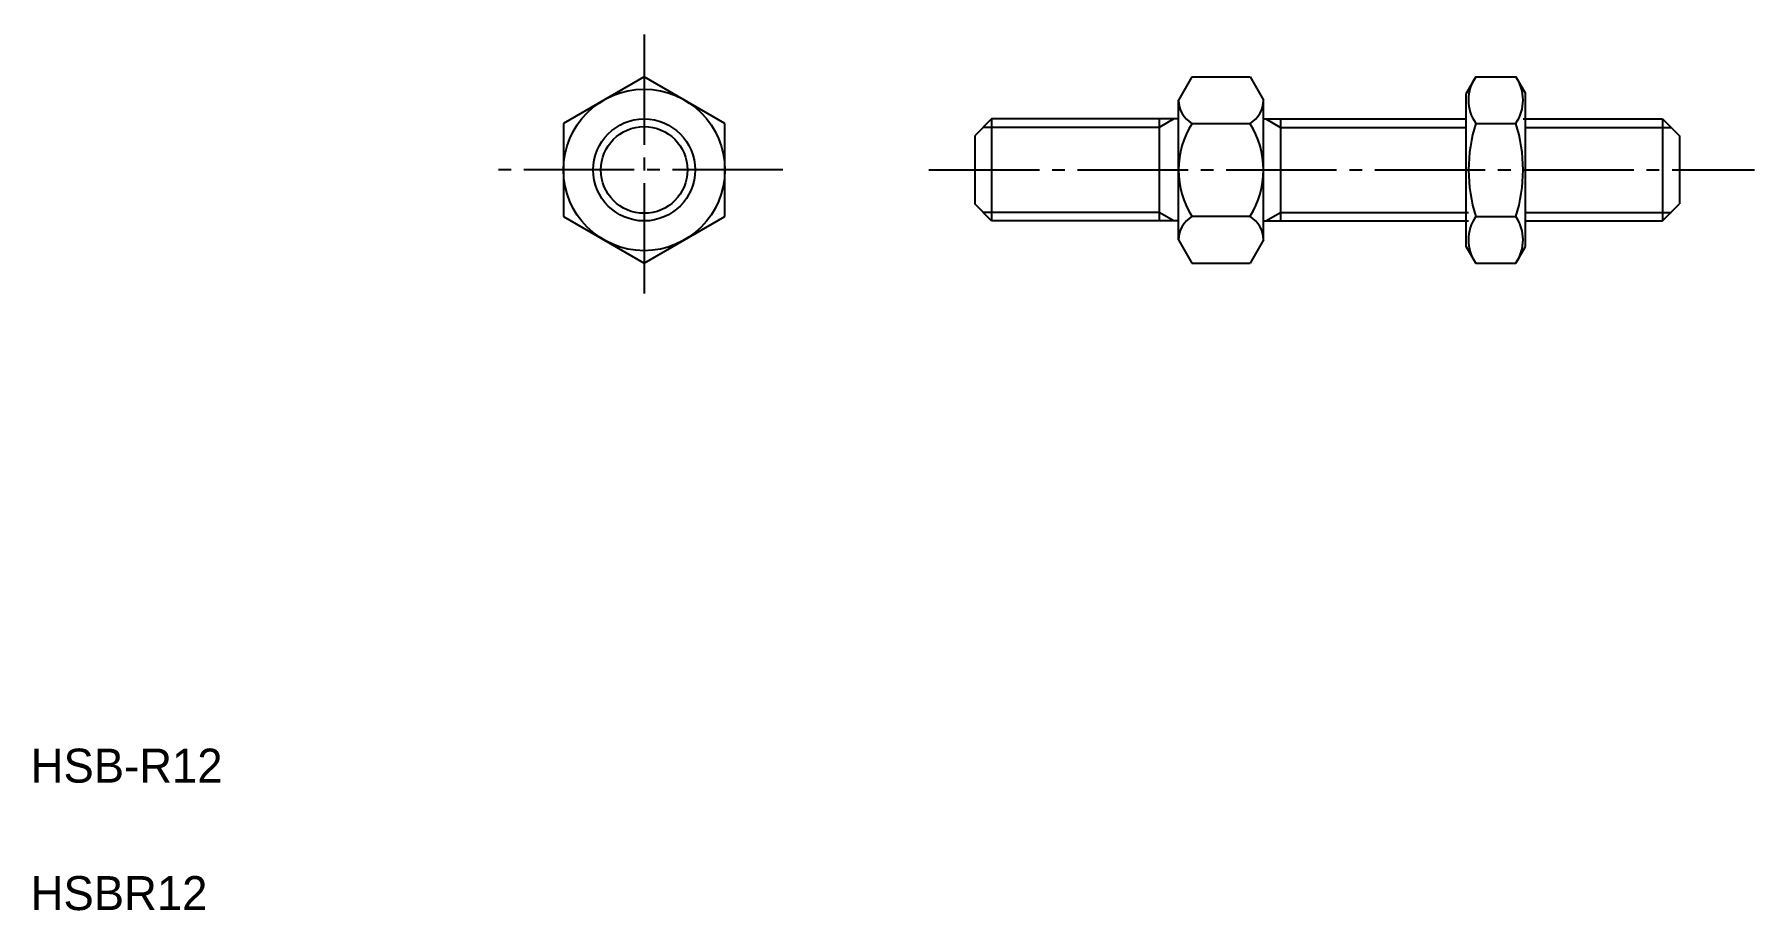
# Model space of a CAD drawing. Extents: x 10 to 213, y 10 to 113.
import ezdxf

# ---------------------------------------------------------------- set-up
doc = ezdxf.new("R2010")
doc.units = 0
doc.linetypes.add('CENTER', pattern=[17.5, 13, -1.5, 1.5, -1.5])
doc.layers.get('0').update_dxf_attribs({"linetype": 'CONTINUOUS'})
doc.layers.add('CENTER', color=1, linetype='CENTER')

msp = doc.modelspace()

# ---------------------------------------------------------------- linework, layer by layer
at = {"color": 7, "linetype": 'CONTINUOUS'}
for p, q in [((82.24, 108.07), (72.74, 102.58)), ((91.74, 102.58), (82.24, 108.07)), ((146.75, 108.07), (145.16, 105.32)), ((146.75, 108.07), (153.58, 108.07)), ((153.58, 108.07), (155.16, 105.32)), ((180.17, 108.07), (179.03, 106.1)), ((180.17, 108.07), (184.89, 108.07)), ((184.89, 108.07), (186.03, 106.1)), ((179.03, 88.1), (179.03, 106.1)), ((186.03, 88.1), (186.03, 106.1)), ((145.16, 88.87), (145.16, 105.32)), ((155.16, 88.87), (155.16, 105.32)), ((72.74, 102.58), (72.74, 91.61)), ((91.74, 91.61), (91.74, 102.58)), ((123.16, 103.1), (121.16, 101.1)), ((145.16, 103.1), (123.16, 103.1)), ((123.16, 103.1), (123.16, 91.1)), ((132.52, 102.1), (132.52, 102.1)), ((137.7, 102.1), (137.7, 102.1)), ((142.88, 103.1), (142.88, 91.1)), ((146.75, 102.58), (153.58, 102.58)), ((155.16, 103.1), (179.03, 103.1)), ((157.16, 103.1), (157.16, 91.1)), ((180.17, 102.58), (184.89, 102.58)), ((185.74, 103.1), (202.16, 103.1)), ((202.16, 103.1), (202.16, 91.1)), ((202.16, 103.1), (204.16, 101.1)), ((121.16, 101.1), (121.16, 93.1)), ((204.16, 101.1), (204.16, 93.1)), ((72.74, 91.61), (82.24, 86.13)), ((82.24, 86.13), (91.74, 91.61)), ((123.16, 91.1), (121.16, 93.1)), ((153.58, 91.61), (146.75, 91.61)), ((180.17, 91.61), (184.89, 91.61)), ((202.16, 91.1), (204.16, 93.1)), ((145.16, 91.1), (123.16, 91.1)), ((155.16, 91.1), (179.32, 91.1)), ((186.03, 91.1), (202.16, 91.1)), ((145.16, 88.87), (146.75, 86.13)), ((155.16, 88.87), (153.58, 86.13)), ((180.17, 86.13), (179.03, 88.1)), ((184.89, 86.13), (186.03, 88.1)), ((146.75, 86.13), (153.58, 86.13)), ((180.17, 86.13), (184.89, 86.13))]:
    msp.add_line(p, q, dxfattribs=at)
at = {"color": 3, "linetype": 'CONTINUOUS'}
for p, q in [((142.88, 102.1), (122.16, 102.1)), ((144.61, 103.1), (142.88, 102.1)), ((155.43, 103.1), (157.16, 102.1)), ((157.16, 102.1), (179.03, 102.1)), ((186.03, 102.1), (203.16, 102.1)), ((142.88, 92.1), (122.16, 92.1)), ((144.61, 91.1), (142.88, 92.1)), ((155.43, 91.1), (157.16, 92.1)), ((157.16, 92.1), (179.32, 92.1)), ((186.03, 92.1), (203.16, 92.1))]:
    msp.add_line(p, q, dxfattribs=at)
at = {"color": 7, "linetype": 'CONTINUOUS'}
for radius in [9.5, 6]:
    msp.add_circle((82.24, 97.1), radius, dxfattribs=at)
at = {"color": 3, "linetype": 'CONTINUOUS'}
msp.add_circle((82.24, 97.1), 5.1, dxfattribs=at)
at = {"color": 7, "linetype": 'CONTINUOUS'}
for centre, radius, start, end in [((184.17, 105.33), 4.86, 145.6111, 214.3889), ((180.88, 105.33), 4.86, 325.6111, 34.3889), ((148.33, 105.33), 3.17, 180.0437, 240.0437), ((152, 105.33), 3.17, 299.9563, 359.9563), ((155.45, 97.1), 10.28, 147.7689, 212.2311), ((144.88, 97.1), 10.28, 327.7689, 32.2311), ((197.47, 97.1), 18.15, 162.4111, 197.5889), ((167.59, 97.1), 18.15, 342.4111, 17.5889), ((148.33, 88.87), 3.17, 119.9563, 179.9563), ((152, 88.87), 3.17, 0.0437, 60.0437), ((184.17, 88.87), 4.86, 145.6111, 214.3889), ((180.88, 88.87), 4.86, 325.6111, 34.3889)]:
    msp.add_arc(centre, radius, start, end, dxfattribs=at)
at = {"layer": 'CENTER', "color": 1, "linetype": 'CENTER'}
for p, q in [((82.24, 113.05), (82.24, 81.66)), ((98.58, 97.1), (64.87, 97.1)), ((115.78, 97.1), (213, 97.1))]:
    msp.add_line(p, q, dxfattribs=at)

# ---------------------------------------------------------------- texts
at = {"color": 7, "linetype": 'CONTINUOUS'}
for s, p in [('HSB-R12', (10, 25)), ('HSBR12', (10, 10))]:
    msp.add_text(s, height=4, dxfattribs=at).set_placement(p)

doc.saveas('drawing.dxf')
